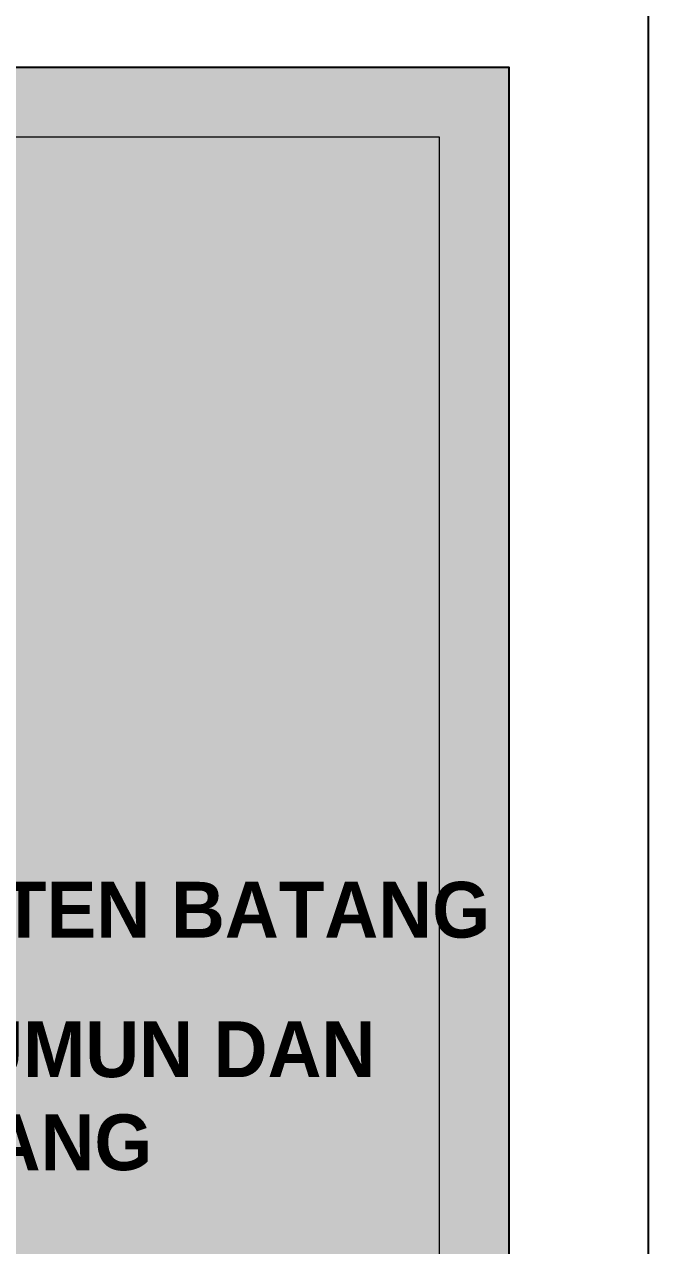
# Model space of a CAD drawing. Header units: centimetres. Extents: x -292707 to 138715, y -53922 to 66277.
# Drawn here: x 43880 to 44215, y -7926 to -7269 of the extents above; entities that cross this region are included whole.
import ezdxf

# ---------------------------------------------------------------- set-up
doc = ezdxf.new("R2010")
doc.units = ezdxf.units.CM
doc.layers.add('A-ALINE-1', color=91, linetype='Continuous')
doc.layers.add('A-TEXT', color=254, linetype='Continuous')
doc.layers.add('A-FILL-1', color=250, linetype='Continuous', lineweight=0, true_color=0x333333)
doc.layers.add('A-SWING AREA', color=7, linetype='Continuous', lineweight=0, true_color=0xf7f7f7, transparency=0.2)
doc.styles.add('Scale 170', font='GOTHICB.TTF', dxfattribs={"height": 50})

# ---------------------------------------------------------------- blocks, each defined once
blk = doc.blocks.new('jhgkjhkjhkjh')
at = {"layer": 'A-SWING AREA', "transparency": 33554457}
h = blk.add_hatch(color=256, dxfattribs=at)
h.dxf.hatch_style = 1
h.paths.add_polyline_path([(-933.611, 931.53), (-881.611, 931.53), (-881.611, 1218.53), (-933.611, 1218.53)])
at = {"layer": 'A-ALINE-1', "ltscale": 0.25}
blk.add_lwpolyline([(-933.611, 931.53), (-881.611, 931.53), (-881.611, 1218.53), (-933.611, 1218.53)], close=True, dxfattribs=at)
at = {"layer": 'A-FILL-1'}
blk.add_lwpolyline([(-931.111, 934.03), (-884.111, 934.03), (-884.111, 1216.03), (-931.111, 1216.03)], close=True, dxfattribs=at)
at = {"layer": 'Defpoints'}
blk.add_lwpolyline([(-1296.611, 926.53), (-876.611, 926.53), (-876.611, 1223.53), (-1296.611, 1223.53)], close=True, dxfattribs=at)
at = {"layer": 'A-TEXT', "ltscale": 0.25, "char_height": 2, "attachment_point": 1, "style": 'Scale 170'}
for s, insert in [('\\pi1.42303;PEMERINTAH KABUPATEN BATANG', (-931.111, 1189.34)), ('\\pi3.84383;DINAS PEKERJAAN UMUN DAN \\P\\pi11.30746;PENATAAN RUANG', (-931.111, 1184.34))]:
    blk.add_mtext_dynamic_manual_height_columns(s, width=47.37767, gutter_width=105, heights=[0], dxfattribs=dict(at, insert=insert))

msp = doc.modelspace()

# ---------------------------------------------------------------- block references
at = {"layer": 'A-TEXT', "xscale": 15, "yscale": 15, "zscale": 15}
msp.add_blockref('jhgkjhkjhkjh', (57364.4, -25570.16), dxfattribs=at)

doc.saveas('drawing.dxf')
